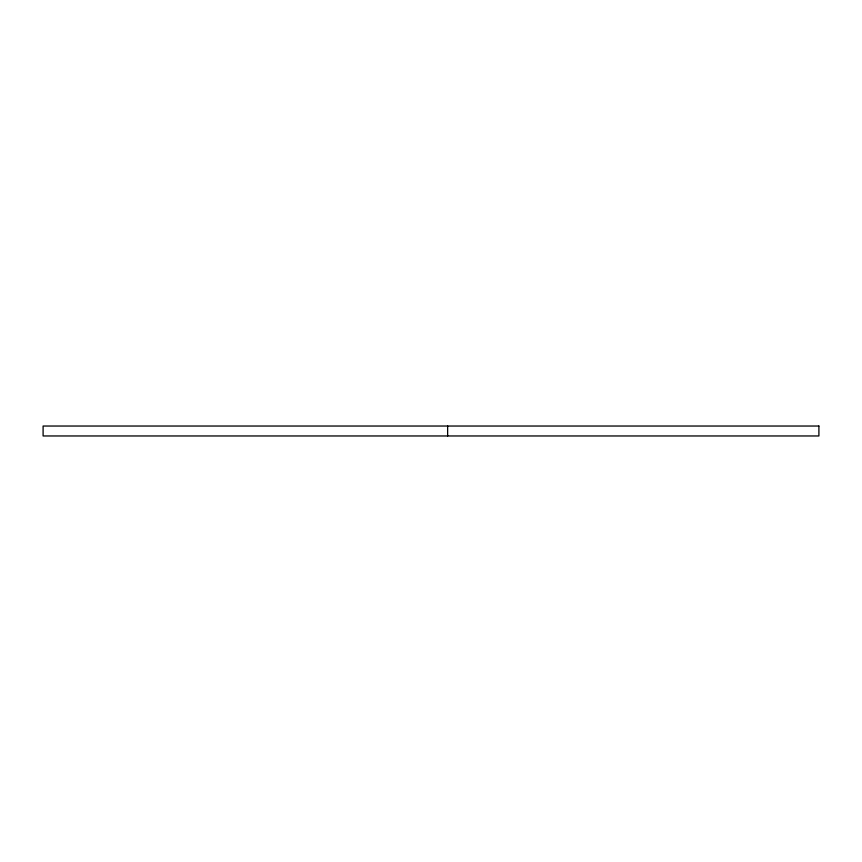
<?xml version="1.0" encoding="UTF-8"?>
<svg xmlns="http://www.w3.org/2000/svg" width="862" height="862" viewBox="0 0 862 862"><rect width="100%" height="100%" fill="white"/><g stroke="black" fill="none" stroke-linecap="round" stroke-linejoin="round"><path stroke-width="1.29" d="M447.637 426.033L447.637 435.967M818.9 426.033L43.1 426.033L43.1 435.967L818.9 435.967L818.9 426.033"/></g></svg>
